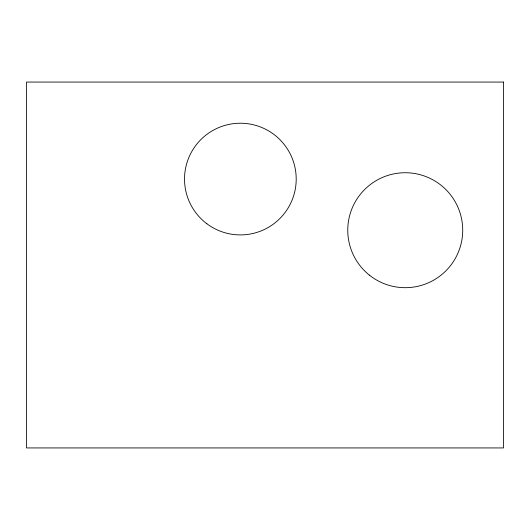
<?xml version="1.0" encoding="UTF-8"?>
<svg xmlns="http://www.w3.org/2000/svg" width="530" height="530" viewBox="0 0 530 530"><rect width="100%" height="100%" fill="white"/><g stroke="black" fill="none" stroke-linecap="round" stroke-linejoin="round"><path stroke-width="0.79" d="M503.5 82.064L26.5 82.064L26.5 447.936L503.5 447.936L503.5 82.064M206.846 223.733A55.842 55.842 0 0 0 295.8 185.765A55.842 55.842 0 0 0 218.44 127.71A55.842 55.842 0 0 0 206.846 223.733M369.297 275.063A57.479 57.479 0 0 0 462.054 238.917A57.479 57.479 0 0 0 384.369 176.656A57.479 57.479 0 0 0 369.297 275.063"/></g></svg>
